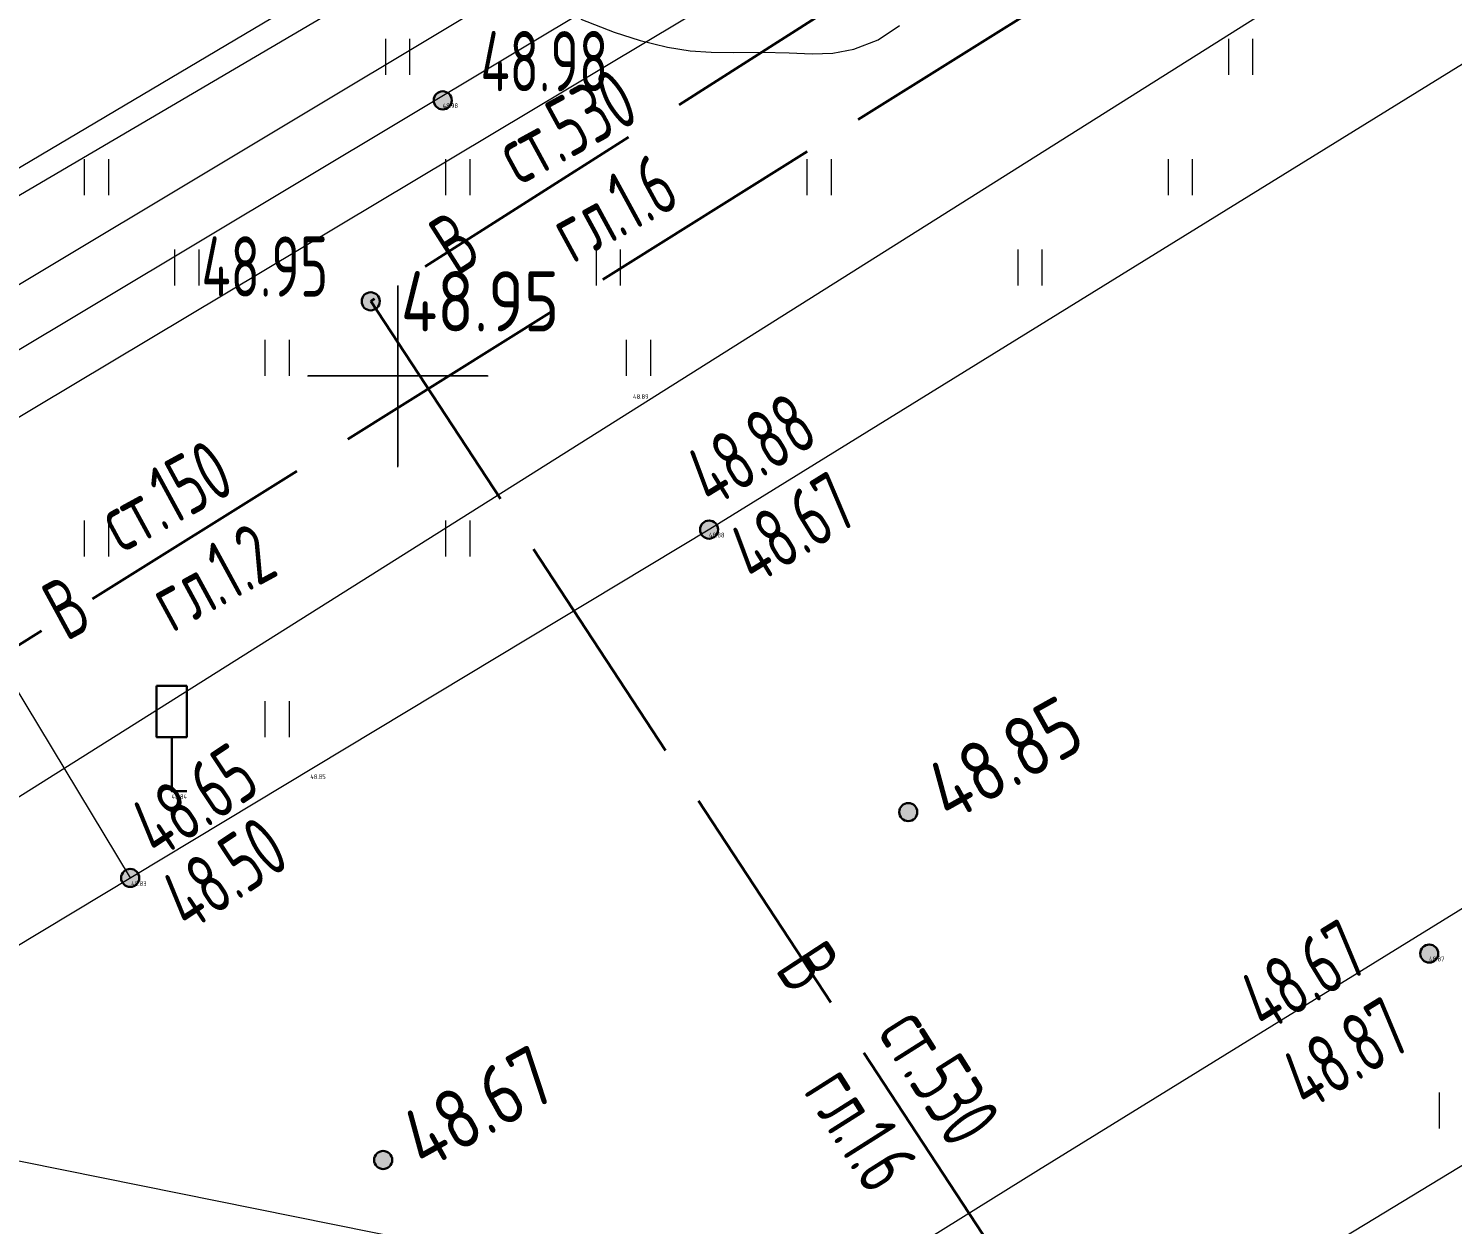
# Model space of a CAD drawing. Extents: x 1098675 to 1099684, y 381052 to 381453.
# Drawn here: x 1099243.87 to 1099267.52, y 381135.91 to 381155.77 of the extents above; entities that cross this region are included whole.
import ezdxf
from ezdxf.enums import TextEntityAlignment as Align

# ---------------------------------------------------------------- set-up
doc = ezdxf.new("R2010")
doc.units = 0
doc.header["$MEASUREMENT"] = 0
doc.linetypes.add('500_122_1_1', pattern=[10, 8, -2])
doc.layers.add('С_ВЫСОТА', color=252, linetype='CONTINUOUS')
doc.layers.add('Съемка', color=253, linetype='CONTINUOUS', lineweight=20)
doc.styles.add('TOPO_D431', font='GOST2304A.ttf')
doc.styles.add('ГОСТ', font='GOST2304A.ttf', dxfattribs={"height": 2.5})
doc.linetypes.add('500_132_1', pattern='A,4,[3,Topography.shx,S=2.5,R=0,X=0,Y=0],4,-2', length=10)
doc.linetypes.add('g5_119_1', pattern='A,4,-1,[31,GUGK_2005.shx,S=0.1,R=0,X=0,Y=0],0.35,[31,GUGK_2005.shx,S=0.08,R=0,X=0,Y=0],3.3,[31,GUGK_2005.shx,S=0.08,R=180,X=0,Y=0],0.35,[31,GUGK_2005.shx,S=0.1,R=180,X=0,Y=0],-1', length=10)

# ---------------------------------------------------------------- blocks, each defined once
blk = doc.blocks.new('Съемка')
at = {"layer": 'Съемка', "linetype": 'Continuous', "lineweight": -2}
h = blk.add_hatch(color=8, dxfattribs=at)
h.dxf.hatch_style = 1
edge = h.paths.add_edge_path()
edge.add_arc((1099250.748, 381154.577), 0.15, 0, 360)
h = blk.add_hatch(color=8, dxfattribs=at)
h.dxf.hatch_style = 1
edge = h.paths.add_edge_path()
edge.add_arc((1099250.748, 381154.577), 0.15, 0, 360)
h = blk.add_hatch(color=8, dxfattribs=at)
h.dxf.hatch_style = 1
edge = h.paths.add_edge_path()
edge.add_arc((1099249.551, 381151.239), 0.15, 0, 360)
h = blk.add_hatch(color=8, dxfattribs=at)
h.dxf.hatch_style = 1
edge = h.paths.add_edge_path()
edge.add_arc((1099249.551, 381151.239), 0.15, 0, 360)
h = blk.add_hatch(color=8, dxfattribs=at)
h.dxf.hatch_style = 1
edge = h.paths.add_edge_path()
edge.add_arc((1099255.171, 381147.447), 0.15, 0, 360)
h = blk.add_hatch(color=8, dxfattribs=at)
h.dxf.hatch_style = 1
edge = h.paths.add_edge_path()
edge.add_arc((1099255.171, 381147.447), 0.15, 0, 360)
h = blk.add_hatch(color=8, dxfattribs=at)
h.dxf.hatch_style = 1
edge = h.paths.add_edge_path()
edge.add_arc((1099258.478, 381142.756), 0.15, 0, 360)
h = blk.add_hatch(color=8, dxfattribs=at)
h.dxf.hatch_style = 1
edge = h.paths.add_edge_path()
edge.add_arc((1099245.557, 381141.663), 0.15, 0, 360)
h = blk.add_hatch(color=8, dxfattribs=at)
h.dxf.hatch_style = 1
edge = h.paths.add_edge_path()
edge.add_arc((1099245.557, 381141.663), 0.15, 0, 360)
h = blk.add_hatch(color=8, dxfattribs=at)
h.dxf.hatch_style = 1
edge = h.paths.add_edge_path()
edge.add_arc((1099267.129, 381140.407), 0.15, 0, 360)
h = blk.add_hatch(color=8, dxfattribs=at)
h.dxf.hatch_style = 1
edge = h.paths.add_edge_path()
edge.add_arc((1099267.129, 381140.407), 0.15, 0, 360)
h = blk.add_hatch(color=8, dxfattribs=at)
h.dxf.hatch_style = 1
edge = h.paths.add_edge_path()
edge.add_arc((1099249.758, 381136.978), 0.15, 0, 360)
at = {"layer": 'Съемка', "color": 8, "linetype": 'Continuous', "lineweight": 20}
for p, q in [((1099249.8, 381155), (1099249.8, 381155.6)), ((1099250.2, 381155), (1099250.2, 381155.6)), ((1099263.8, 381155), (1099263.8, 381155.6)), ((1099264.2, 381155), (1099264.2, 381155.6)), ((1099246.3, 381151.5), (1099246.3, 381152.1)), ((1099246.7, 381151.5), (1099246.7, 381152.1)), ((1099253.3, 381151.5), (1099253.3, 381152.1)), ((1099253.7, 381151.5), (1099253.7, 381152.1)), ((1099260.3, 381151.5), (1099260.3, 381152.1)), ((1099260.7, 381151.5), (1099260.7, 381152.1)), ((1099267.3, 381137.5), (1099267.3, 381138.1))]:
    blk.add_line(p, q, dxfattribs=at)
at = {"layer": 'Съемка', "color": 8, "linetype": '500_122_1_1', "lineweight": 40, "ltscale": 0.5, "flags": 128}
for points in [[(1099227.981, 381135.682), (1099388.134, 381235.964), (1099474.069, 381286.464)], [(1099173.186, 381073.881), (1099264.655, 381128.217), (1099249.551, 381151.239), (1099313.303, 381191.893)]]:
    blk.add_lwpolyline(points, dxfattribs=at)
at = {"layer": 'Съемка', "color": 8, "linetype": 'g5_119_1', "flags": 128}
for points in [[(1099235.343, 381146.501), (1099467.4, 381285.734)], [(1099234.958, 381145.195), (1099467.081, 381284.32)], [(1099234.547, 381143.834), (1099467.398, 381283.199)], [(1099228.16, 381159.748), (1099230.698, 381161.348), (1099237.293, 381149.234), (1099267.525, 381166.994), (1099293.908, 381183.33), (1099308.2, 381192.184), (1099353.292, 381221.07), (1099362.835, 381231.138), (1099367.387, 381238.869), (1099376.427, 381256.944), (1099381.073, 381267.855)], [(1099228.264, 381159.576), (1099229.106, 381160.115), (1099232.345, 381158.546), (1099237.818, 381152.82), (1099240.369, 381151.481), (1099264.857, 381165.999), (1099290.597, 381182.329), (1099293.713, 381184.616), (1099307.982, 381193.856), (1099313.315, 381197.628), (1099326.207, 381206.232), (1099329.492, 381208.515), (1099335.918, 381211.291), (1099346.612, 381218.195)]]:
    blk.add_lwpolyline(points, dxfattribs=at)
at = {"layer": 'Съемка', "color": 8, "linetype": '500_132_1', "ltscale": 0.5, "flags": 128}
for points in [[(1099383.949, 381208.731), (1099326.921, 381172.344), (1099317.011, 381165.455), (1099300.8, 381157), (1099228.453, 381113.074)], [(1099228.362, 381140.059), (1099261.793, 381133.317)]]:
    blk.add_lwpolyline(points, dxfattribs=at)
at = {"layer": 'Съемка', "color": 8, "linetype": 'Continuous', "lineweight": 20, "flags": 128}
for points in [[(1099318.32, 381190.259), (1099297.73, 381177.013), (1099271.394, 381160.454), (1099240.546, 381141.014)], [(1099250, 381151.5), (1099250, 381148.5)], [(1099250, 381148.485), (1099250, 381151.495)], [(1099248.5, 381150), (1099251.5, 381150)], [(1099251.49, 381150), (1099248.51, 381150)]]:
    blk.add_lwpolyline(points, dxfattribs=at)
at = {"layer": 'Съемка', "color": 8, "ltscale": 0.5, "flags": 128}
blk.add_lwpolyline([(1099253.04, 381155.926), (1099253.593, 381155.71), (1099254.026, 381155.569), (1099254.48, 381155.458), (1099254.856, 381155.399), (1099255.205, 381155.375), (1099255.583, 381155.373), (1099256.04, 381155.378), (1099256.501, 381155.367), (1099256.882, 381155.35), (1099257.225, 381155.359), (1099257.575, 381155.426), (1099257.975, 381155.582), (1099258.331, 381155.82)], dxfattribs=at)
at = {"layer": 'Съемка', "color": 8, "linetype": 'Continuous', "ltscale": 0.5}
for points in [[(1099228.088, 381139.096), (1099234.056, 381138.125), (1099238.138, 381137.757), (1099239.888, 381138.025), (1099243.594, 381140.481), (1099255.184, 381147.459), (1099272.212, 381157.989), (1099286.075, 381166.555), (1099294.868, 381172.054), (1099294.67, 381172.482), (1099295.717, 381173.037), (1099295.953, 381172.688), (1099298.425, 381174.219), (1099309.262, 381181.933), (1099316.177, 381187.096)], [(1099230.11, 381138.769), (1099243.382, 381145.265), (1099245.558, 381141.663)]]:
    blk.add_lwpolyline(points, dxfattribs=at)
blk.add_lwpolyline([(1099250.221, 381120.912), (1099250.152, 381121.078, -0.050582), (1099249.253, 381123.887, -0.017166), (1099249.119, 381126.859), (1099249.139, 381128.841, -0.066599), (1099250.143, 381130.125), (1099251.091, 381130.816), (1099252.064, 381131.479), (1099260.641, 381136.813), (1099274.84, 381145.576), (1099294.542, 381157.687, -0.063419), (1099300.801, 381157.303, -0.018142), (1099307.613, 381154.228)], format="xyb", dxfattribs=at)
at = {"layer": 'Съемка', "color": 8, "linetype": 'Continuous', "lineweight": 20}
for points in [[(1099244.8, 381153), (1099244.8, 381153.6)], [(1099245.2, 381153), (1099245.2, 381153.6)], [(1099250.8, 381153), (1099250.8, 381153.6)], [(1099251.2, 381153), (1099251.2, 381153.6)], [(1099256.8, 381153), (1099256.8, 381153.6)], [(1099257.2, 381153), (1099257.2, 381153.6)], [(1099262.8, 381153), (1099262.8, 381153.6)], [(1099263.2, 381153), (1099263.2, 381153.6)], [(1099247.8, 381150), (1099247.8, 381150.6)], [(1099248.2, 381150), (1099248.2, 381150.6)], [(1099253.8, 381150), (1099253.8, 381150.6)], [(1099254.2, 381150), (1099254.2, 381150.6)], [(1099244.8, 381147), (1099244.8, 381147.6)], [(1099245.2, 381147), (1099245.2, 381147.6)], [(1099250.8, 381147), (1099250.8, 381147.6)], [(1099251.2, 381147), (1099251.2, 381147.6)], [(1099247.8, 381144), (1099247.8, 381144.6)], [(1099248.2, 381144), (1099248.2, 381144.6)]]:
    blk.add_lwpolyline(points, dxfattribs=at)
at = {"layer": 'Съемка', "color": 8, "linetype": 'Continuous', "lineweight": -2}
for points in [[(1099245.996, 381144.852), (1099245.996, 381144.002), (1099246.496, 381144.002), (1099246.496, 381144.852)], [(1099245.996, 381144.852), (1099246.496, 381144.852)], [(1099246.496, 381143.102), (1099246.246, 381143.102), (1099246.246, 381144.002)]]:
    blk.add_lwpolyline(points, dxfattribs=at)
for centre in [(1099250.748, 381154.577), (1099250.748, 381154.577), (1099249.551, 381151.239), (1099249.551, 381151.239), (1099255.171, 381147.447), (1099255.171, 381147.447), (1099258.478, 381142.756), (1099245.557, 381141.663), (1099245.557, 381141.663), (1099267.129, 381140.407), (1099267.129, 381140.407), (1099249.758, 381136.978)]:
    blk.add_circle(centre, 0.15, dxfattribs=at)
at = {"layer": 'Съемка', "color": 8, "lineweight": 30, "style": 'ГОСТ', "width": 0.8}
for s, p in [('48.98', (1099251.373, 381154.727)), ('48.95', (1099246.74, 381151.317))]:
    blk.add_text(s, height=1, dxfattribs=at).set_placement(p)
at = {"layer": 'Съемка', "color": 8, "style": 'ГОСТ', "width": 0.8}
for s, rotation, p in [('ст.530', 28.5828, (1099252.797, 381154.146)), ('гл.1.6', 28.5828, (1099253.576, 381152.795)), ('В', 32.5247, (1099250.938, 381152.216)), ('ст.150', 28.5828, (1099246.137, 381148.009)), ('гл.1.2', 28.5828, (1099246.916, 381146.658)), ('В', 28.5828, (1099244.493, 381146.153)), ('В', 303.2673, (1099256.819, 381140.191)), ('ст.530', 302.3323, (1099258.998, 381138.378)), ('гл.1.6', 302.3323, (1099257.701, 381137.512))]:
    blk.add_text(s, height=1, rotation=rotation, dxfattribs=at).set_placement(p, align=Align.MIDDLE_CENTER)
at = {"layer": 'Съемка', "color": 8, "linetype": 'Continuous', "lineweight": 30, "style": 'ГОСТ'}
blk.add_text('48.95', height=1, dxfattribs=at).set_placement((1099250.051, 381150.739))
at = {"layer": 'Съемка', "color": 8, "style": 'ГОСТ', "width": 0.8}
for s, rotation, p in [('48.88', 31.7325, (1099255.215, 381147.791)), ('48.67', 31.7325, (1099255.93, 381146.506)), ('48.65', 33.5408, (1099246.018, 381141.956)), ('48.50', 33.5408, (1099246.527, 381140.749)), ('48.67', 31.5169, (1099264.404, 381139.076)), ('48.87', 31.5169, (1099265.102, 381137.776))]:
    blk.add_text(s, height=1, rotation=rotation, dxfattribs=at).set_placement(p)
at = {"layer": 'Съемка', "color": 8, "linetype": 'Continuous', "lineweight": 30, "style": 'ГОСТ'}
for s, p in [('48.85', (1099259.159, 381142.563)), ('48.67', (1099250.438, 381136.785))]:
    blk.add_text(s, height=1, rotation=29.167, dxfattribs=at).set_placement(p)

msp = doc.modelspace()

# ---------------------------------------------------------------- block references
at = {"layer": 'Съемка', "color": 6, "lineweight": 30}
msp.add_blockref('Съемка', (0, 0), dxfattribs=at)

# ---------------------------------------------------------------- next in the draw order: texts
at = {"layer": 'С_ВЫСОТА', "color": 1, "style": 'TOPO_D431'}
for s, p in [('48.98', (1099250.745, 381154.487)), ('48.98', (1099250.745, 381154.487)), ('48.89', (1099253.908, 381149.657)), ('48.89', (1099253.908, 381149.657)), ('48.88', (1099255.168, 381147.357)), ('48.88', (1099255.168, 381147.357)), ('48.85', (1099248.548, 381143.344)), ('48.85', (1099248.548, 381143.344)), ('48.84', (1099246.244, 381143.013)), ('48.84', (1099246.244, 381143.013)), ('48.83', (1099245.574, 381141.568)), ('48.83', (1099245.574, 381141.568)), ('48.87', (1099267.126, 381140.317)), ('48.87', (1099267.126, 381140.317))]:
    msp.add_text(s, height=0.08, dxfattribs=at).set_placement(p, align=Align.MIDDLE_LEFT)

doc.saveas('drawing.dxf')
